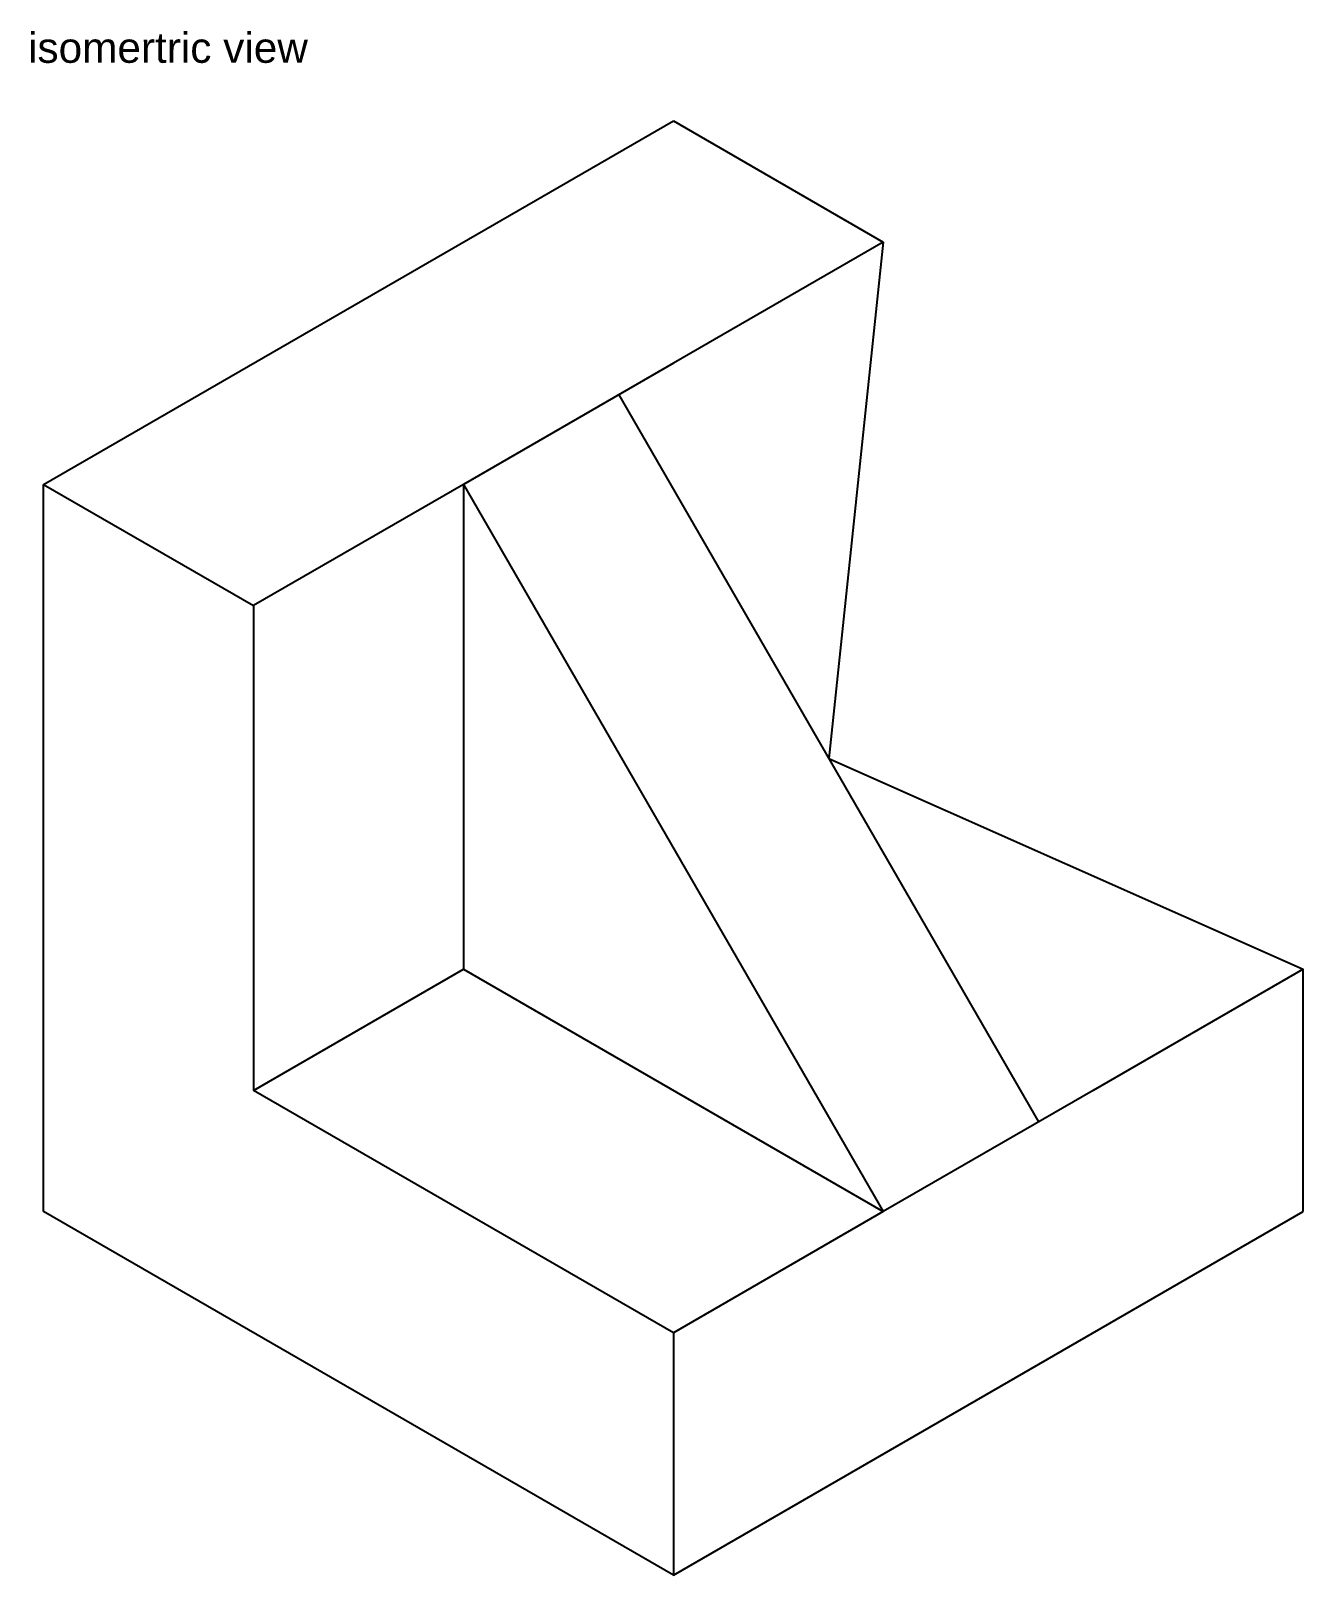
# Model space of a CAD drawing. Header units: millimetres. Extents: x -80 to 25, y 312 to 440.
import ezdxf

# ---------------------------------------------------------------- set-up
doc = ezdxf.new("R2010")
doc.units = ezdxf.units.MM
doc.styles.get("Standard").update_dxf_attribs({"font": 'arial.ttf'})

msp = doc.modelspace()

# ---------------------------------------------------------------- linework, layer by layer
for p, q in [((-78.5, 402.49), (-26.53, 432.49)), ((-26.53, 432.49), (-9.21, 422.49)), ((-9.21, 422.49), (-26.53, 412.49)), ((-9.21, 422.49), (-13.72, 379.88)), ((-26.53, 412.49), (-43.86, 402.49)), ((-31.04, 409.88), (3.6, 349.88)), ((-78.5, 342.49), (-78.5, 402.49)), ((-78.5, 402.49), (-61.18, 392.49)), ((-43.86, 402.49), (-61.18, 392.49)), ((-43.86, 402.49), (-9.21, 342.49)), ((-43.86, 402.49), (-43.86, 362.49)), ((-61.18, 392.49), (-61.18, 352.49)), ((-13.72, 379.88), (25.43, 362.49)), ((-61.18, 352.49), (-43.86, 362.49)), ((-43.86, 362.49), (-9.21, 342.49)), ((25.43, 362.49), (8.11, 352.49)), ((25.43, 342.49), (25.43, 362.49)), ((-26.53, 332.49), (-61.18, 352.49)), ((8.11, 352.49), (-9.21, 342.49)), ((-26.53, 312.49), (-78.5, 342.49)), ((-26.53, 312.49), (25.43, 342.49)), ((-9.21, 342.49), (-26.53, 332.49)), ((-26.53, 332.49), (-26.53, 312.49))]:
    msp.add_line(p, q)

# ---------------------------------------------------------------- texts
at = {"insert": (-79.78, 439.78), "char_height": 2.5, "attachment_point": 1}
msp.add_mtext_dynamic_manual_height_columns('isomertric view', width=32.0119, gutter_width=12.5, heights=[0], dxfattribs=at)

doc.saveas('drawing.dxf')
